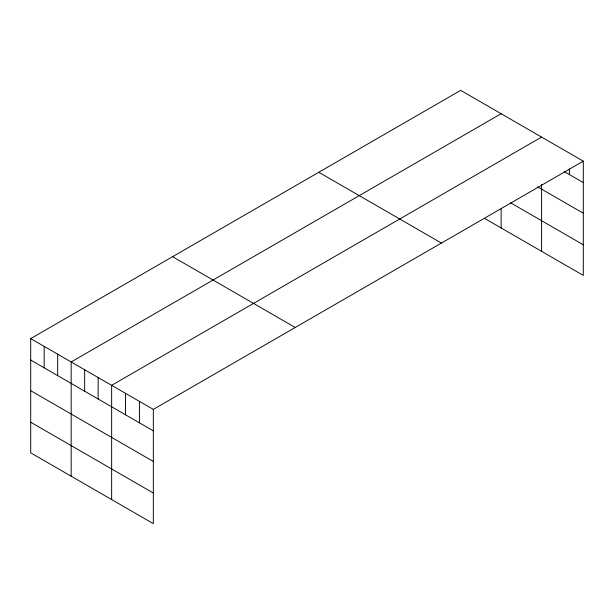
<?xml version="1.0" encoding="UTF-8"?>
<svg xmlns="http://www.w3.org/2000/svg" width="614" height="614" viewBox="0 0 614 614"><rect width="100%" height="100%" fill="white"/><g stroke="black" fill="none" stroke-linecap="round" stroke-linejoin="round"><path stroke-width="0.92" d="M583.3 161.16L153.331 409.4L153.331 523.642L30.7 452.84L30.7 338.598L460.669 90.358L583.3 161.16L583.3 275.402L484.477 218.346M501.139 113.72L71.17 361.961L71.17 476.211M541.602 137.083L111.641 385.323L111.641 499.573M564.496 171.759L583.3 182.611M537.641 186.871L583.3 213.235M510.656 202.843L583.3 244.786M318.781 172.273L441.412 243.075M172.588 256.675L295.219 327.477M30.7 338.598L153.331 409.4M30.7 360.05L153.331 430.851M30.7 390.673L153.331 461.475M30.7 422.225L153.331 493.027M569.401 168.988L569.401 174.591M541.602 184.377L541.602 251.333M501.139 208.829L501.139 227.971M139.432 401.372L139.432 422.831M125.532 393.351L125.532 414.803M98.148 377.533L98.148 398.993M84.655 369.751L84.655 391.202M57.678 354.171L57.678 375.63M44.193 346.38L44.193 367.84"/></g></svg>
